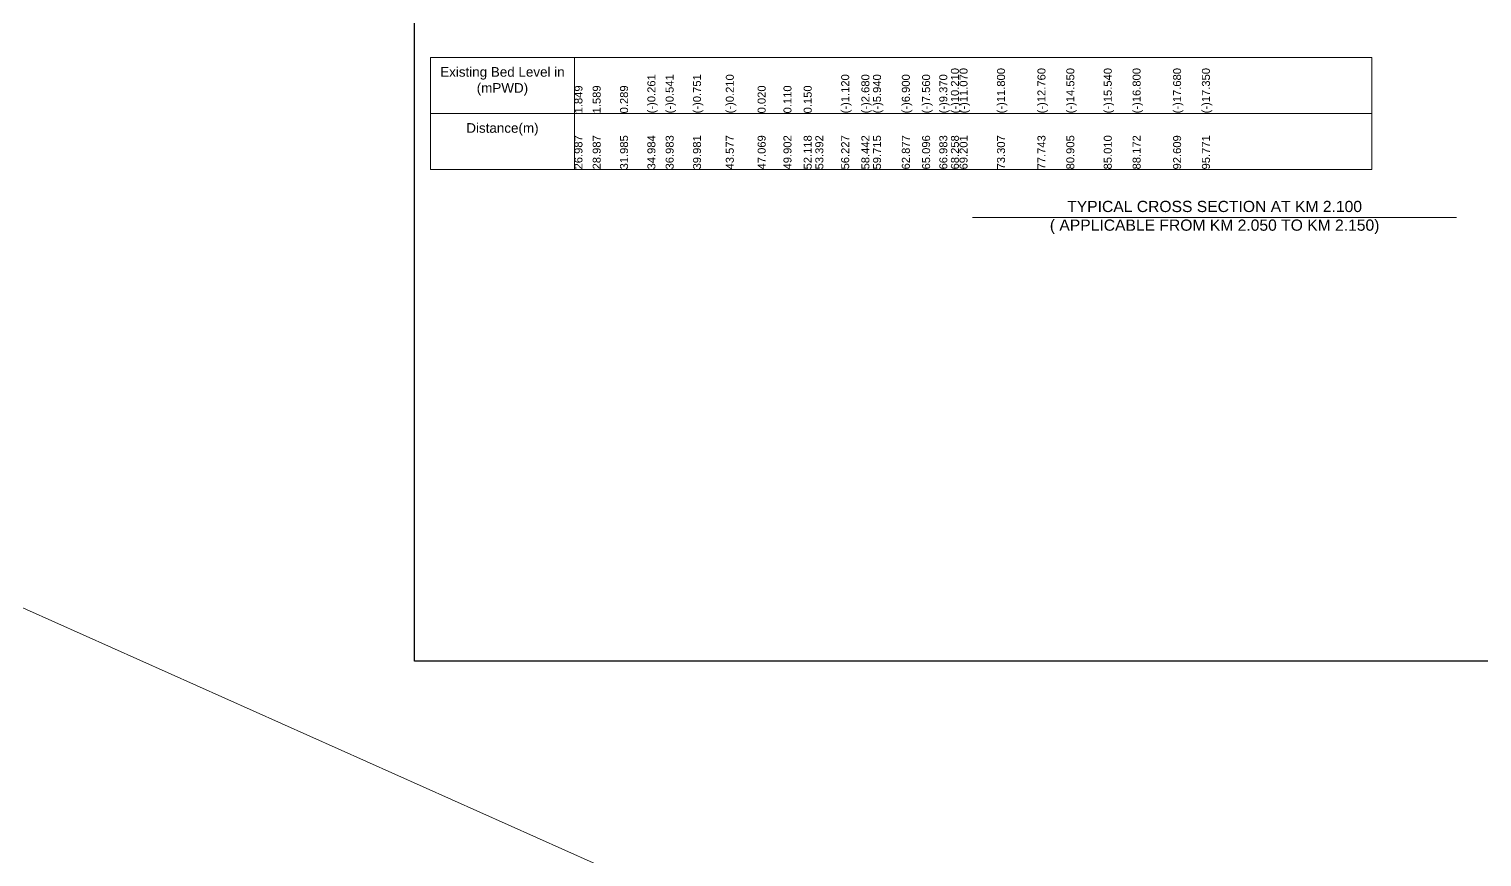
# Model space of a CAD drawing. Header units: inches. Extents: x 89000 to 1304432, y -10828 to 220529.
# Drawn here: x 504052 to 513130, y 170907 to 176077 of the extents above; entities that cross this region are included whole.
import ezdxf

# ---------------------------------------------------------------- set-up
doc = ezdxf.new("R2010")
doc.units = ezdxf.units.IN
doc.header["$LTSCALE"] = 7
doc.header["$MEASUREMENT"] = 0
for name, color, linetype, lineweight in [('Cross section Data Border', 7, 'Continuous', 9), ('Cross Section Labels', 7, 'Continuous', 9), ('Long Section Labels', 7, 'Continuous', 9)]:
    doc.layers.add(name, color=color, linetype=linetype, lineweight=lineweight)
doc.styles.get("Standard").update_dxf_attribs({"font": 'arial.ttf'})

msp = doc.modelspace()

# ---------------------------------------------------------------- linework, layer by layer
msp.add_lwpolyline([(506459.68143, 179200.63194), (516459.68143, 179200.63194), (516459.68143, 172129.63194), (506459.68143, 172129.63194)], close=True)
at = {"layer": 'Cross section Data Border'}
msp.add_lwpolyline([(506559.68143, 175900.63194), (512441.94859, 175900.63194), (512441.94859, 175200.63194), (506559.68143, 175200.63194)], close=True, dxfattribs=at)
for points in [[(507459.68143, 175900.63194), (507459.68143, 175200.63194)], [(506559.68143, 175550.63194), (512441.94859, 175550.63194)]]:
    msp.add_lwpolyline(points, dxfattribs=at)
at = {"layer": 'Cross Section Labels'}
msp.add_line((398245.37019, 219683.66122), (824810.70103, 29239.67295), dxfattribs=at)
msp.add_lwpolyline([(509947.68143, 174900.63194), (511459.68143, 174900.63194), (512971.68143, 174900.63194)], dxfattribs=at)

# ---------------------------------------------------------------- texts
at = {"layer": 'Cross section Data Border', "char_height": 60, "width": 800, "attachment_point": 5}
for s, insert in [('Existing Bed Level in (mPWD)', (507009.68143, 175750.63194)), ('Distance(m)', (507009.68143, 175450.63194))]:
    msp.add_mtext(s, dxfattribs=dict(at, insert=insert))
at = {"layer": 'Cross Section Labels', "insert": (511459.68143, 174900.63194), "char_height": 70, "attachment_point": 5}
msp.add_mtext('TYPICAL CROSS SECTION AT KM 2.100^J( APPLICABLE FROM KM 2.050 TO KM 2.150)', dxfattribs=at)
at = {"layer": 'Long Section Labels', "char_height": 50, "attachment_point": 1, "rotation": 90}
for s, insert in [('(-)0.261', (507915.47022, 175550.63194)), ('(-)0.541', (508029.41722, 175550.63194)), ('(-)0.751', (508200.33802, 175550.63194)), ('(-)0.210', (508405.31094, 175550.63194)), ('(-)1.120', (509126.30642, 175550.63194)), ('(-)2.680', (509252.57935, 175550.63194)), ('(-)5.940', (509325.15622, 175550.63194)), ('(-)6.900', (509505.37646, 175550.63194)), ('(-)7.560', (509631.88353, 175550.63194)), ('(-)9.370', (509739.41078, 175550.63194)), ('(-)10.210', (509812.09208, 175550.63194)), ('(-)11.070', (509865.82506, 175550.63194)), ('(-)11.800', (510099.8873, 175550.63194)), ('(-)12.760', (510352.7379, 175550.63194)), ('(-)14.550', (510532.95857, 175550.63194)), ('(-)15.540', (510766.97979, 175550.63194)), ('(-)16.800', (510947.2148, 175550.63194)), ('(-)17.680', (511200.10077, 175550.63194)), ('(-)17.350', (511380.31974, 175550.63194)), ('1.849', (507459.68143, 175550.63194)), ('1.589', (507573.62862, 175550.63194)), ('0.289', (507744.54942, 175550.63194)), ('0.020', (508604.31499, 175550.63194)), ('0.020', (508604.31499, 175550.63194)), ('0.110', (508765.80844, 175550.63194)), ('0.150', (508892.0932, 175550.63194)), ('26.987', (507459.68143, 175200.63194)), ('28.987', (507573.62862, 175200.63194)), ('31.985', (507744.54942, 175200.63194)), ('34.984', (507915.47022, 175200.63194)), ('36.983', (508029.41722, 175200.63194)), ('39.981', (508200.33802, 175200.63194)), ('43.577', (508405.31094, 175200.63194)), ('47.069', (508604.31499, 175200.63194)), ('49.902', (508765.80844, 175200.63194)), ('52.118', (508892.0932, 175200.63194)), ('53.392', (508964.72624, 175200.63194)), ('56.227', (509126.30642, 175200.63194)), ('58.442', (509252.57935, 175200.63194)), ('59.715', (509325.15622, 175200.63194)), ('62.877', (509505.37646, 175200.63194)), ('65.096', (509631.88353, 175200.63194)), ('66.983', (509739.41078, 175200.63194)), ('68.258', (509812.09208, 175200.63194)), ('69.201', (509865.82506, 175200.63194)), ('73.307', (510099.8873, 175200.63194)), ('77.743', (510352.7379, 175200.63194)), ('80.905', (510532.95857, 175200.63194)), ('85.010', (510766.97979, 175200.63194)), ('88.172', (510947.2148, 175200.63194)), ('92.609', (511200.10077, 175200.63194)), ('95.771', (511380.31974, 175200.63194))]:
    msp.add_mtext(s, dxfattribs=dict(at, insert=insert))

doc.saveas('drawing.dxf')
